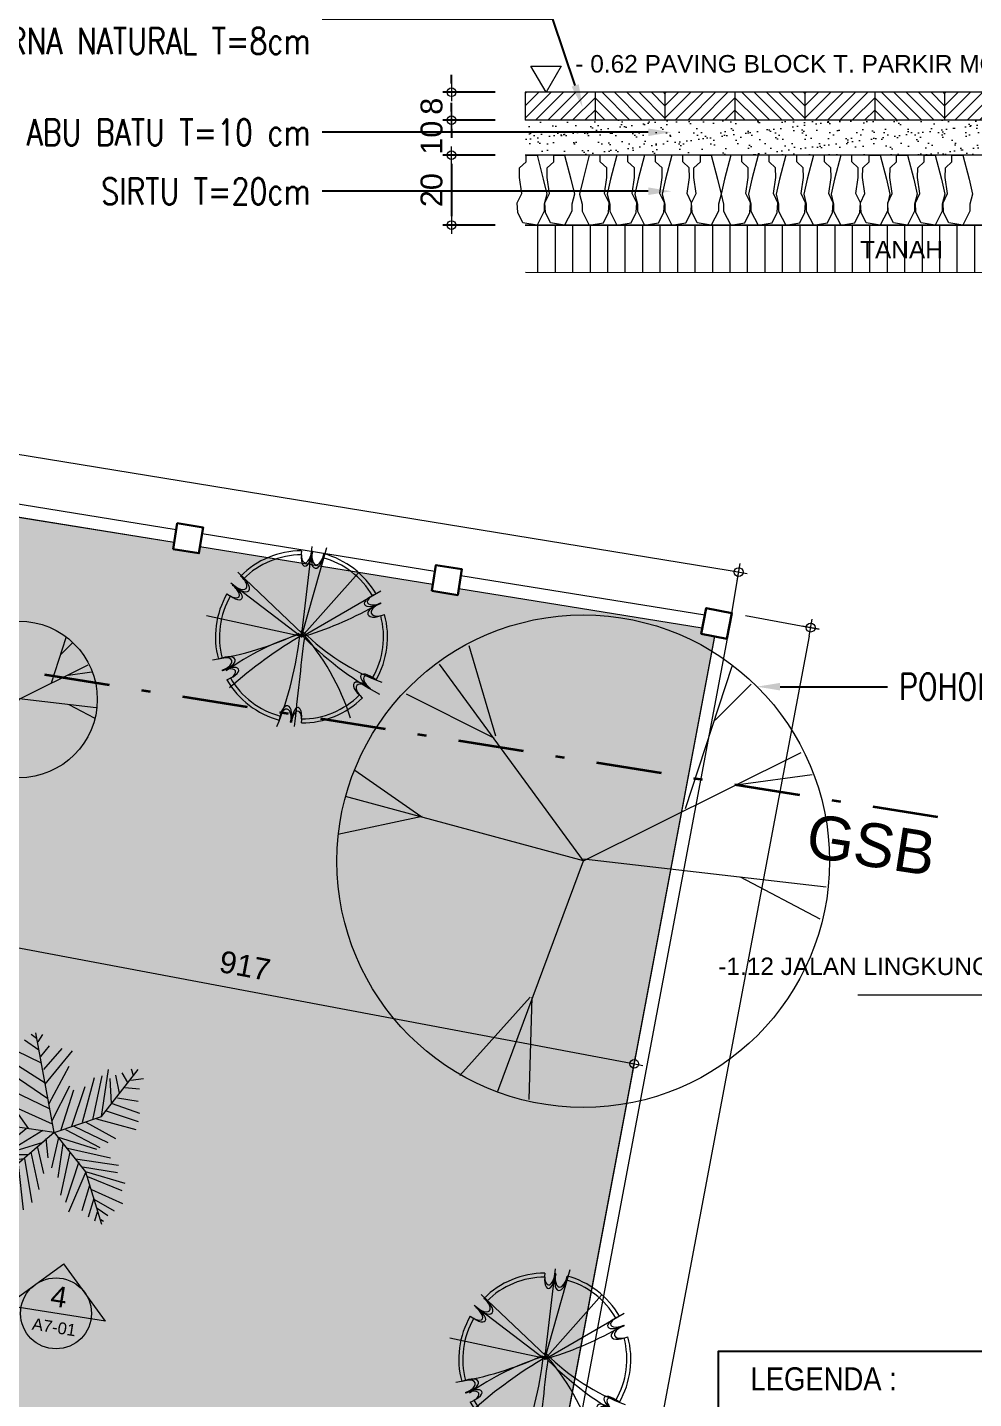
# Model space of a CAD drawing. Header units: millimetres. Extents: x -11 to 1625, y -267 to 195.
# Drawn here: x 861.86 to 872.69, y 140.23 to 155.93 of the extents above; entities that cross this region are included whole.
import ezdxf
from ezdxf import colors
from ezdxf.entities.mleader import LeaderData, LeaderLine
from ezdxf.enums import TextEntityAlignment as Align
from ezdxf.math import Vec2, Vec3

# ---------------------------------------------------------------- set-up
doc = ezdxf.new("R2010")
doc.units = ezdxf.units.MM
doc.linetypes.add('DASHDOT', pattern=[1, 0.5, -0.25, 0, -0.25])
for name, color, linetype, lineweight in [('ars', 11, 'Continuous', 5), ('ARSIR WARNA', 43, 'Continuous', 0), ('dinding', 5, 'Continuous', 15), ('GSB', 1, 'DASHDOT', 35), ('KOLOM', 1, 'Continuous', 30), ('lan', 7, 'Continuous', 15), ('not', 7, 'Continuous', 20), ('PAGAR', 4, 'Continuous', 18), ('POHON', 84, 'Continuous', 0), ('TEXT KETERANGAN', 7, 'Continuous', 9), ('u', 6, 'Continuous', 20)]:
    doc.layers.add(name, color=color, linetype=linetype, lineweight=lineweight)
doc.styles.add('ATTR', font='romans.shx', dxfattribs={"width": 0.8, "height": 1.735066})
doc.styles.add('S', font='SIMPLEX', dxfattribs={"width": 1.1})
doc.styles.get("Standard").update_dxf_attribs({"font": 'ARIALUNI.TTF'})
doc.dimstyles.new('SK-25', dxfattribs={"dimtxt": 0.25, "dimasz": 0.1, "dimexe": 0.1, "dimexo": 0, "dimgap": 0.1, "dimtad": 1, "dimdec": 0, "dimlfac": 25, "dimzin": 12, "dimdsep": 46, "dimtxsty": 'Standard', "dimblk": 'BULAT', "dimcen": 0.1, "dimclrd": 256, "dimadec": 0, "dimazin": 3, "dimtfac": 1, "dimtdec": 0, "dimtofl": 0, "dimtmove": 0, "dimatfit": 3, "dimldrblk": 'BULAT', "dimfxl": 0, "dimtolj": 1, "dimtzin": 0, "dimarcsym": 0})
doc.dimstyles.new('SK100', dxfattribs={"dimtxt": 0.25, "dimasz": 0.1, "dimexe": 0.1, "dimexo": 0, "dimgap": 0.15, "dimtad": 1, "dimdec": 0, "dimlfac": 100, "dimzin": 12, "dimdsep": 46, "dimtxsty": 'Standard', "dimblk": 'BULAT', "dimcen": 0.1, "dimclrd": 256, "dimclre": 256, "dimclrt": 256, "dimadec": 0, "dimazin": 3, "dimtfac": 1, "dimtdec": 0, "dimtofl": 0, "dimtmove": 0, "dimatfit": 3, "dimldrblk": 'BULAT', "dimfxl": 0, "dimtolj": 1, "dimtzin": 0, "dimlwd": -1, "dimlwe": -1, "dimarcsym": 0})

# ---------------------------------------------------------------- blocks, each defined once
blk = doc.blocks.new('BULAT')
for p, q in [((-1, 0), (1, 0)), ((0, -1), (0, 1))]:
    blk.add_line(p, q)
blk.add_circle((0, 0), 0.5)
blk = doc.blocks.new('*D335')
at = {"layer": 'Defpoints', "color": 0}
for p in [(866.713, 154.865), (867.213, 154.865), (867.213, 154.465)]:
    blk.add_point(p, dxfattribs=at)
at = {"layer": 'u', "lineweight": -2}
for p, q in [((866.713, 154.965), (866.713, 155.065)), ((866.713, 154.365), (866.713, 154.265))]:
    blk.add_line(p, q, dxfattribs=at)
at = {"layer": 'u', "color": 0, "lineweight": -2}
for p, q in [((867.213, 154.865), (866.613, 154.865)), ((867.213, 154.465), (866.613, 154.465))]:
    blk.add_line(p, q, dxfattribs=at)
at = {"layer": 'u', "lineweight": -2, "xscale": 0.1, "yscale": 0.1, "zscale": 0.1}
for p, rotation in [((866.713, 154.865), 270), ((866.713, 154.465), 90)]:
    blk.add_blockref('BULAT', p, dxfattribs=dict(at, rotation=rotation))
at = {"layer": 'u', "color": 0, "insert": (866.486, 154.665), "char_height": 0.25, "attachment_point": 5, "rotation": 90}
blk.add_mtext('\\A1;10', dxfattribs=at)
blk = doc.blocks.new('*D336')
at = {"layer": 'Defpoints', "color": 0}
for p in [(866.713, 155.185), (867.213, 155.185), (867.213, 154.865)]:
    blk.add_point(p, dxfattribs=at)
at = {"layer": 'u', "lineweight": -2}
for p, q in [((866.713, 155.285), (866.713, 155.385)), ((866.713, 154.765), (866.713, 154.665))]:
    blk.add_line(p, q, dxfattribs=at)
at = {"layer": 'u', "color": 0, "lineweight": -2}
for p, q in [((867.213, 155.185), (866.613, 155.185)), ((867.213, 154.865), (866.613, 154.865))]:
    blk.add_line(p, q, dxfattribs=at)
at = {"layer": 'u', "lineweight": -2, "xscale": 0.1, "yscale": 0.1, "zscale": 0.1}
for p, rotation in [((866.713, 155.185), 270), ((866.713, 154.865), 90)]:
    blk.add_blockref('BULAT', p, dxfattribs=dict(at, rotation=rotation))
at = {"layer": 'u', "color": 0, "insert": (866.486, 155.025), "char_height": 0.25, "attachment_point": 5, "rotation": 90}
blk.add_mtext('\\A1;8', dxfattribs=at)
blk = doc.blocks.new('PEIL')
blk.add_lwpolyline([(-0.188, 0.325), (0.188, 0.325), (0, 0)], close=True)
at = {"style": 'S', "width": 1.1, "flags": 4}
blk.add_attdef('CAT', (0.265, 0.036), '', height=0.2, dxfattribs=at)
blk = doc.blocks.new('*D340')
at = {"layer": 'Defpoints', "color": 0}
for p in [(867.213, 154.465), (866.713, 153.665), (867.213, 153.665)]:
    blk.add_point(p, dxfattribs=at)
at = {"layer": 'u', "color": 0, "lineweight": -2}
for p, q in [((867.213, 154.465), (866.613, 154.465)), ((867.213, 153.665), (866.613, 153.665))]:
    blk.add_line(p, q, dxfattribs=at)
at = {"layer": 'u', "lineweight": -2}
blk.add_line((866.713, 154.365), (866.713, 153.765), dxfattribs=at)
at = {"layer": 'u', "lineweight": -2, "xscale": 0.1, "yscale": 0.1, "zscale": 0.1}
for p, rotation in [((866.713, 154.465), 90), ((866.713, 153.665), 270)]:
    blk.add_blockref('BULAT', p, dxfattribs=dict(at, rotation=rotation))
at = {"layer": 'u', "color": 0, "insert": (866.486, 154.065), "char_height": 0.25, "attachment_point": 5, "rotation": 90}
blk.add_mtext('\\A1;20', dxfattribs=at)
blk = doc.blocks.new('Deciduous Tree 13 PV')
at = {"layer": 'POHON'}
for p, q in [((-0.2662, 0.3804), (-0.3472, 0.6555)), ((0.0008, 0.0014), (-0.4378, 0.6005)), ((0.3108, 0.1603), (0.4538, 0.5944)), ((-0.2709, 0.3743), (-0.538, 0.5088)), ((0.4014, 0.4293), (0.5111, 0.5393)), ((0.0008, 0.0014), (0.6636, 0.3315)), ((-0.495, 0.1359), (-0.6953, 0.2765)), ((0.4729, 0.2337), (0.697, 0.2643)), ((0.0008, 0.0014), (-0.7239, 0.197)), ((-0.4903, 0.1359), (-0.7478, 0.0809)), ((0, 0), (-0.2614, -0.7016)), ((0.0008, 0.0075), (0.7399, -0.0781)), ((0.4777, -0.0475), (0.7208, -0.1759)), ((-0.1613, -0.4143), (-0.3758, -0.6527)), ((-0.1565, -0.4143), (-0.166, -0.726))]:
    blk.add_line(p, q, dxfattribs=at)
blk.add_circle((0, 0), 0.75, dxfattribs=at)
at = {"layer": 'POHON', "style": 'ATTR', "width": 0.8, "flags": 9}
blk.add_attdef('ESTCODE', (0.0008, 0.0014), '', height=0.000003, rotation=180, dxfattribs=at)
blk = doc.blocks.new('Tree Palm')
at = {"layer": 'POHON'}
for p, q in [((-0.10186, 0.5364), (-0.13084, 0.55962)), ((0, 0), (-0.105, 0.57)), ((-0.09099, 0.51782), (-0.06563, 0.55962)), ((-0.08737, 0.47138), (-0.17069, 0.52711)), ((-0.0765, 0.43423), (-0.02578, 0.4946)), ((-0.05839, 0.35992), (0.04667, 0.48067)), ((-0.05114, 0.28097), (-0.24676, 0.40636)), ((-0.07288, 0.39707), (-0.21778, 0.46673)), ((-0.05114, 0.27632), (0.10463, 0.46673)), ((-0.03665, 0.19273), (-0.27574, 0.35527)), ((-0.02941, 0.16486), (0.08652, 0.3785)), ((0.22055, 0.07198), (0.27489, 0.32277)), ((0.27, 0.09), (0.48, 0.36)), ((0.27127, 0.09056), (0.31112, 0.35992)), ((0.35096, 0.32741), (0.3727, 0.22524)), ((0.38719, 0.34134), (0.41979, 0.28561)), ((0.44153, 0.36456), (0.45239, 0.32741)), ((-0.315, 0.045), (-0.525, 0.255)), ((-0.48585, 0.21131), (-0.49309, 0.29026)), ((-0.43513, 0.28561), (-0.42427, 0.15558)), ((-0.38442, 0.26239), (-0.34819, 0.07663)), ((-0.35544, 0.28097), (-0.24314, 0.03947)), ((-0.14533, 0.0209), (-0.30834, 0.2531)), ((-0.24314, 0.23917), (-0.02941, 0.137)), ((-0.01129, 0.06734), (0.09014, 0.26704)), ((0.03942, 0.01625), (0.11187, 0.24381)), ((0.10101, 0.03483), (0.17708, 0.26239)), ((0.16259, 0.05805), (0.23142, 0.31348)), ((0.31836, 0.30883), (0.32561, 0.16486)), ((0.4053, 0.25775), (0.48862, 0.24846)), ((0.43791, 0.29954), (0.51036, 0.30883)), ((-0.47498, 0.19737), (-0.5583, 0.18344)), ((0.33285, 0.16486), (0.48862, 0.10913)), ((0.36183, 0.19737), (0.48137, 0.1788)), ((-0.40615, 0.137), (-0.55105, 0.10913)), ((-0.20691, 0.137), (-0.01129, 0.04876)), ((0, 0), (0.27, 0.09)), ((0.29662, 0.12307), (0.48137, 0.06269)), ((-0.3337, 0.06269), (-0.52207, 0.0534)), ((-0.28299, 0.03483), (-0.4786, -0.05805)), ((-0.21416, 0.03018), (-0.38079, -0.08128)), ((0, 0), (-0.315, 0.045)), ((-0.15982, 0.0209), (-0.3011, -0.09521)), ((0, 0), (-0.225, -0.195)), ((-0.06563, 0.01161), (-0.21416, -0.08128)), ((0, 0), (0.18, -0.225)), ((0.06478, 0.01625), (0.2604, -0.08592)), ((0.11187, 0.03483), (0.30749, -0.05805)), ((0.1807, 0.05805), (0.35096, -0.03483)), ((0.24229, 0.07663), (0.46688, 0.01625)), ((-0.06563, -0.05805), (-0.19967, -0.09985)), ((-0.04752, -0.03483), (-0.03665, -0.14629)), ((0.02493, -0.03019), (-0.01491, -0.20202)), ((0.01769, -0.02555), (0.24229, -0.09521)), ((0.05029, -0.0627), (0.02131, -0.25775)), ((-0.17431, -0.15094), (-0.42789, -0.18809)), ((-0.15257, -0.12772), (-0.3011, -0.12772)), ((-0.17069, -0.15094), (-0.12721, -0.40172)), ((-0.13446, -0.11378), (-0.08737, -0.32741)), ((-0.09461, -0.08592), (-0.06201, -0.23453)), ((0.09014, -0.11378), (0.0358, -0.35992)), ((0.07565, -0.09056), (0.32198, -0.14629)), ((0.12274, -0.15094), (0.36907, -0.18809)), ((-0.24314, -0.21596), (-0.42427, -0.2206)), ((-0.225, -0.195), (-0.375, -0.45)), ((-0.20691, -0.18345), (-0.17793, -0.44352)), ((0.14085, -0.16951), (0.06478, -0.40172)), ((0.1807, -0.22524), (0.08289, -0.45745)), ((0.16259, -0.19738), (0.36183, -0.22989)), ((0.18, -0.225), (0.27, -0.525)), ((0.18433, -0.22524), (0.4053, -0.29026)), ((-0.28299, -0.29026), (-0.42789, -0.31348)), ((-0.26849, -0.2624), (-0.40253, -0.25775)), ((-0.29023, -0.30884), (-0.27936, -0.43887)), ((-0.25038, -0.23918), (-0.22865, -0.45281)), ((0.20244, -0.30419), (0.15897, -0.44816)), ((0.19157, -0.25311), (0.38719, -0.33206)), ((-0.30834, -0.34135), (-0.42427, -0.35528)), ((-0.32646, -0.36921), (-0.31921, -0.44352)), ((0.2278, -0.3785), (0.19519, -0.48532)), ((0.21331, -0.32741), (0.39081, -0.40636)), ((0.2278, -0.38314), (0.34372, -0.44816)), ((-0.34457, -0.39708), (-0.40978, -0.42494)), ((0.24591, -0.45745), (0.23142, -0.50854)), ((0.24591, -0.43423), (0.30749, -0.47603)), ((0.26764, -0.49925), (0.28213, -0.50854))]:
    blk.add_line(p, q, dxfattribs=at)
at = {"layer": 'POHON', "style": 'ATTR', "width": 0.8, "flags": 9}
blk.add_attdef('ESTCODE', (0, 0), '', height=0.00000274, dxfattribs=at)
blk = doc.blocks.new('POH1')
for p, q in [((0.047, -0.206), (0.813, 6.356)), ((0.047, -0.206), (1.889, 6.299)), ((0.133, 0.018), (-4.57, 4.488)), ((0.047, -0.206), (4.156, 4.432)), ((0.02, -0.209), (-5.08, 3.696)), ((0.047, -0.206), (5.799, 3.13)), ((-0.059, -0.141), (-6.859, 1.322))]:
    blk.add_line(p, q)
for centre, radius, start, end in [((0.047, -0.206), 6.25, 90, 135.02273), ((0.047, -0.206), 6.25, 82.75021, 83.22779), ((0.047, -0.206), 5.957, 90, 135.02273), ((0.047, -0.206), 5.957, 82.75021, 83.22779), ((0.047, -0.206), 5.957, 30, 75.02273), ((0.047, -0.206), 6.25, 30, 75.02273), ((0.047, -0.206), 6.25, 142.75021, 143.22779), ((0.047, -0.206), 5.957, 142.75021, 143.22779), ((0.047, -0.206), 6.25, 150, 195.02273), ((0.047, -0.206), 5.957, 150, 195.02273), ((-7.075, 24.064), 25.293, 286.35565, 299.2634), ((0.047, -0.206), 5.957, 22.75021, 23.22779), ((0.047, -0.206), 6.25, 22.75021, 23.22779), ((0.047, -0.206), 5.957, 330, 15.02273), ((0.047, -0.206), 6.25, 330, 15.02273), ((-10.036, 21.281), 23.426, 278.89095, 295.05105), ((5.305, -17.569), 18.352, 106.80326, 125.77653), ((-13.31, -11.551), 17.777, 17.80316, 41.52093), ((11.41, 11.387), 15.873, 224.94274, 249.65135), ((17.959, -30.229), 35.053, 120.53343, 131.32015), ((-25.715, 2.832), 25.816, 338.27386, 353.62024), ((297.186, -37.092), 299.208, 172.9262, 174.17477), ((17.559, 17.049), 24.474, 224.15587, 241.05851), ((0.047, -0.206), 6.25, 202.75021, 203.22779), ((0.047, -0.206), 5.957, 202.75021, 203.22779), ((0.047, -0.206), 6.25, 210, 255.02273), ((0.047, -0.206), 5.957, 210, 255.02273), ((0.047, -0.206), 5.957, 322.75021, 323.22779), ((0.047, -0.206), 6.25, 322.75021, 323.22779), ((0.047, -0.206), 5.957, 270, 315.02273), ((0.047, -0.206), 6.25, 270, 315.02273), ((0.047, -0.206), 6.25, 262.75021, 263.22779), ((0.047, -0.206), 5.957, 262.75021, 263.22779)]:
    blk.add_arc(centre, radius, start, end)
for centre, major_axis, ratio, start_param, end_param in [((0.412, 5.992), (-0.115, -0.809), 0.450725, 4.712389, 7.927948), ((1.241, 5.867), (-0.147, -0.833), 0.498328, 4.647864, 7.899063), ((0.395, 5.701), (-0.109, -0.771), 0.450725, 4.712389, 7.927948), ((1.185, 5.582), (-0.14, -0.794), 0.498328, 4.647864, 7.899063), ((-4.615, 3.864), (0.648, -0.544), 0.498328, 4.647864, 7.899063), ((-4.396, 3.673), (0.618, -0.518), 0.498328, 4.647864, 7.899063), ((-5.138, 3.209), (0.643, -0.504), 0.450725, 4.712389, 7.927948), ((-4.895, 3.049), (0.613, -0.48), 0.450725, 4.712389, 7.927948), ((5.337, 2.447), (-0.723, -0.291), 0.450725, 4.712389, 7.927948), ((5.598, 2.577), (-0.758, -0.305), 0.450725, 4.712389, 7.927948), ((5.629, 1.703), (-0.758, -0.276), 0.498328, 4.647864, 7.899063), ((5.904, 1.797), (-0.795, -0.29), 0.498328, 4.647864, 7.899063), ((-5.809, -2.209), (0.795, 0.29), 0.498328, 4.647864, 7.899063), ((-5.534, -2.115), (0.758, 0.276), 0.498328, 4.647864, 7.899063), ((-5.503, -2.989), (0.758, 0.305), 0.450725, 4.712389, 7.927948), ((-5.242, -2.858), (0.723, 0.291), 0.450725, 4.712389, 7.927948), ((4.989, -3.461), (-0.613, 0.48), 0.450725, 4.712389, 7.927948), ((4.491, -4.085), (-0.618, 0.518), 0.498328, 4.647864, 7.899063), ((4.71, -4.276), (-0.648, 0.544), 0.498328, 4.647864, 7.899063), ((5.233, -3.621), (-0.643, 0.504), 0.450725, 4.712389, 7.927948), ((-1.146, -6.279), (0.147, 0.833), 0.498328, 4.647864, 7.899063), ((-1.09, -5.994), (0.14, 0.794), 0.498328, 4.647864, 7.899063), ((-0.317, -6.404), (0.115, 0.809), 0.450725, 4.712389, 7.927948), ((-0.3, -6.113), (0.109, 0.771), 0.450725, 4.712389, 7.927948)]:
    blk.add_ellipse(centre, major_axis=major_axis, ratio=ratio, start_param=start_param, end_param=end_param)
blk.add_point((0.047, -0.206))
blk.add_point((0.047, -0.206))
blk = doc.blocks.new('*D3282')
at = {"layer": 'Defpoints', "color": 0}
for p in [(870.078, 149.197), (864.913, 121.778), (865.659, 121.637)]:
    blk.add_point(p, dxfattribs=at)
at = {"layer": 'u'}
for p, q in [((870.078, 149.197), (870.922, 149.038)), ((870.806, 148.958), (865.677, 121.736)), ((864.913, 121.778), (865.757, 121.619))]:
    blk.add_line(p, q, dxfattribs=at)
at = {"layer": 'u', "xscale": 0.1, "yscale": 0.1, "zscale": 0.1}
for p, rotation in [((870.824, 149.057), 79.33193220774305), ((865.659, 121.637), 259.331932207743)]:
    blk.add_blockref('BULAT', p, dxfattribs=dict(at, rotation=rotation))
at = {"layer": 'u', "insert": (867.969, 135.398), "char_height": 0.25, "attachment_point": 5, "rotation": 79.3319}
blk.add_mtext('\\A1;2790', dxfattribs=at)
blk = doc.blocks.new('*D3283')
at = {"layer": 'Defpoints', "color": 0}
for p in [(834.691, 154.99), (870, 149.693), (869.923, 149.223)]:
    blk.add_point(p, dxfattribs=at)
at = {"layer": 'u'}
for p, q in [((834.691, 154.99), (834.785, 155.559)), ((834.867, 155.444), (869.901, 149.71)), ((869.923, 149.223), (870.016, 149.792))]:
    blk.add_line(p, q, dxfattribs=at)
at = {"layer": 'u', "xscale": 0.1, "yscale": 0.1, "zscale": 0.1}
for p, rotation in [((834.768, 155.461), 170.7034993746678), ((870, 149.693), 350.7034993746678)]:
    blk.add_blockref('BULAT', p, dxfattribs=dict(at, rotation=rotation))
at = {"layer": 'u', "insert": (852.429, 152.851), "char_height": 0.25, "attachment_point": 5, "rotation": 350.7035}
blk.add_mtext('\\A1;3570', dxfattribs=at)
blk = doc.blocks.new('*D3288')
at = {"layer": 'Defpoints', "color": 0}
for p in [(859.749, 145.542), (868.805, 144.065), (868.764, 143.846)]:
    blk.add_point(p, dxfattribs=at)
at = {"layer": 'u'}
for p, q in [((859.758, 145.585), (859.809, 145.86)), ((859.889, 145.743), (868.707, 144.084)), ((868.772, 143.888), (868.824, 144.164))]:
    blk.add_line(p, q, dxfattribs=at)
at = {"layer": 'u', "xscale": 0.1, "yscale": 0.1, "zscale": 0.1}
for p, rotation in [((859.791, 145.762), 169.3429027165099), ((868.805, 144.065), 349.3429027165099)]:
    blk.add_blockref('BULAT', p, dxfattribs=dict(at, rotation=rotation))
at = {"layer": 'u', "insert": (864.349, 145.186), "char_height": 0.25, "attachment_point": 5, "rotation": 349.3429}
blk.add_mtext('\\A1;917', dxfattribs=at)
blk = doc.blocks.new('Npa')
for p, q in [((-0.849, 0), (0, 0.849)), ((0.849, 0), (0, 0.849)), ((0.849, 0), (-0.849, 0))]:
    blk.add_line(p, q)
blk.add_circle((0, 0), 0.6)
at = {"color": 5, "style": 'S', "width": 0.75, "flags": 4}
blk.add_attdef('NO', text='', height=0.3, dxfattribs=at).set_placement((0.005, 0.113), align=Align.CENTER)
at = {"style": 'S', "width": 0.75, "flags": 4}
blk.add_attdef('NOLBR', text='', height=0.2, dxfattribs=at).set_placement((0.005, -0.334), align=Align.CENTER)

msp = doc.modelspace()

# ---------------------------------------------------------------- hatches: boundary and pattern name
at = {"layer": 'ars'}
h = msp.add_hatch(dxfattribs=at)
h.set_pattern_fill('_USER', color=256, scale=0.1, angle=45, style=0, pattern_type=0)
h.set_pattern_definition([(45, (799.8932, 113.9531), (-0.07071068, 0.07071068), [])])
h.paths.add_polyline_path([(868.3568599, 155.1849205), (867.5568599, 155.1849205), (867.5568599, 154.8649205), (868.3568599, 154.8649205)])
h = msp.add_hatch(dxfattribs=at)
h.set_pattern_fill('_USER', color=256, scale=0.2, angle=90, style=0, pattern_type=0)
h.set_pattern_definition([(90, (859.30262, 103.58765), (-0.2, -1e-16), [])])
h.paths.add_polyline_path([(874.8117253, 154.5416565), (874.8117253, 155.0281845), (875.1920118, 155.0281845), (875.1920118, 154.5416565)], flags=16)
h.paths.add_polyline_path([(873.9568599, 153.6649206), (867.5597435, 153.6649206), (867.5616902, 153.1248214), (877.3616355, 153.1205214), (877.3699093, 155.1849205), (874.5568599, 155.1849205), (874.5568599, 154.1849205), (873.9568599, 154.1849205)])
h = msp.add_hatch(dxfattribs=at)
h.set_pattern_fill('_USER', color=256, scale=0.1, angle=45, style=0, pattern_type=0)
h.set_pattern_definition([(135, (936.82052, 113.9531), (0.07071068, 0.07071068), [])])
h.paths.add_polyline_path([(868.3568599, 154.8649205), (868.3568599, 155.1849205), (869.1568599, 155.1849205), (869.1568599, 154.8649205)])
h = msp.add_hatch(dxfattribs=at)
h.set_pattern_fill('_USER', color=256, scale=0.1, angle=45, style=0, pattern_type=0)
h.set_pattern_definition([(45, (801.4932, 113.9531), (-0.07071068, 0.07071068), [])])
h.paths.add_polyline_path([(869.9568599, 154.8649205), (869.9568599, 155.1849205), (869.1568599, 155.1849205), (869.1568599, 154.8649205)])
h = msp.add_hatch(dxfattribs=at)
h.set_pattern_fill('_USER', color=256, scale=0.1, angle=45, style=0, pattern_type=0)
h.set_pattern_definition([(135, (938.42052, 113.9531), (0.07071068, 0.07071068), [])])
h.paths.add_polyline_path([(869.9568599, 155.1849205), (870.7568599, 155.1849205), (870.7568599, 154.8649205), (869.9568599, 154.8649205)])
h = msp.add_hatch(dxfattribs=at)
h.set_pattern_fill('_USER', color=256, scale=0.1, angle=45, style=0, pattern_type=0)
h.set_pattern_definition([(45, (803.0932, 113.9531), (-0.07071068, 0.07071068), [])])
h.paths.add_polyline_path([(871.5568599, 155.1849205), (870.7568599, 155.1849205), (870.7568599, 154.8649205), (871.5568599, 154.8649205)])
h = msp.add_hatch(dxfattribs=at)
h.set_pattern_fill('_USER', color=256, scale=0.1, angle=45, style=0, pattern_type=0)
h.set_pattern_definition([(135, (940.02052, 113.9531), (0.07071068, 0.07071068), [])])
h.paths.add_polyline_path([(871.5568599, 154.8649205), (871.5568599, 155.1849205), (872.3568599, 155.1849205), (872.3568599, 154.8649205)])
h = msp.add_hatch(dxfattribs=at)
h.set_pattern_fill('_USER', color=256, scale=0.1, angle=45, style=0, pattern_type=0)
h.set_pattern_definition([(45, (804.6932, 113.9531), (-0.07071068, 0.07071068), [])])
h.paths.add_polyline_path([(873.1568599, 154.8649205), (873.1568599, 155.1849205), (872.3568599, 155.1849205), (872.3568599, 154.8649205)])
h = msp.add_hatch(dxfattribs=at)
h.set_pattern_fill('AR-SAND', color=256, scale=0.1, style=0)
h.set_pattern_definition([(37.5, (859.30262, 103.58765), (-0.00629934, 0.19268238), [0, -0.152, 0, -0.17, 0, -0.1625]), (7.5, (859.30262, 103.58765), (0.1769777, 0.2822146), [0, -0.082, 0, -0.137, 0, -0.0525]), (327.5, (859.17962, 103.58765), (0.3114142, 0.0005659), [0, -0.05, 0, -0.18, 0, -0.235]), (317.5, (859.17962, 103.58765), (0.3006127, 0.0877676), [0, -0.025, 0, -0.118, 0, -0.135])])
h.paths.add_polyline_path([(873.9568599, 154.8649205), (867.5568599, 154.8649205), (867.5568599, 154.4649205), (873.9568599, 154.4649205)])
at = {"layer": 'POHON'}
h = msp.add_hatch(dxfattribs=at)
h.set_pattern_fill('GRASS', color=91, scale=0.01, style=0)
h.set_pattern_definition([(90, (830.56058, 121.97873), (-0.179605, 0.179605), [0.047625, -0.311585]), (45, (830.56058, 121.97873), (-0.1796051, 0.1796051), [0.047625, -0.206375]), (135, (830.56058, 121.97873), (-0.1796051, -0.1796051), [0.047625, -0.206375])])
h.paths.add_polyline_path([(859.4539927, 132.566746), (865.516606, 131.4097668), (863.7474035, 122.1390804), (863.9479172, 122.1159027), (863.9393052, 122.0413988), (864.481494, 121.9787264), (864.4906589, 122.058013), (864.6604608, 122.0383854), (869.7256941, 148.9558385), (869.5713946, 148.985666), (869.5841779, 149.051795), (866.7958731, 149.5029168), (866.7838945, 149.4288796), (866.4877455, 149.4767937), (866.4997241, 149.550831), (863.834383, 149.9820584), (863.8224045, 149.9080211), (863.5262555, 149.9559353), (863.538234, 150.0299725), (860.8728929, 150.4611999), (860.8609144, 150.3871626), (860.5647654, 150.4350768), (860.5767439, 150.5091141), (857.9114029, 150.9403414), (857.8994243, 150.8663042), (857.6032753, 150.9142184), (857.6152539, 150.9882556), (854.9499128, 151.419483), (854.9379343, 151.3454457), (854.6417853, 151.3933599), (854.6537638, 151.4673971), (851.9884228, 151.8986245), (851.9764442, 151.8245873), (851.6802952, 151.8725014), (851.6922738, 151.9465387), (849.0269327, 152.3777661), (849.0149542, 152.3037288), (848.7188052, 152.351643), (848.7307837, 152.4256802), (846.0654426, 152.8569076), (846.0534641, 152.7828704), (845.7573151, 152.8307845), (845.7692936, 152.9048218), (843.1039526, 153.3360492), (843.091974, 153.2620119), (842.795825, 153.3099261), (842.8078036, 153.3839633), (840.1424625, 153.8151907), (840.130484, 153.7411535), (839.834335, 153.7890676), (839.8463135, 153.8631049), (837.1809725, 154.2943323), (837.1689939, 154.220295), (836.8728449, 154.2682092), (836.8848235, 154.3422464), (834.9416153, 154.6566394), (834.9292149, 154.5799949), (834.7842084, 154.6034556), (830.5605759, 125.9723104), (830.7142657, 125.9545651), (830.7059805, 125.8828891), (831.2542332, 125.8195157), (831.2628452, 125.8940196), (831.4615224, 125.8710542), (833.1807655, 136.6609963), (833.2699922, 136.6479485), (835.5517259, 150.9672953), (861.7215665, 146.7972302)])
h.paths.add_polyline_path([(847.1620951, 151.6487669), (846.8473732, 149.6736846), (849.8099967, 149.2016018), (850.1247186, 151.1766841)], flags=16)
h.paths.add_polyline_path([(855.0624244, 150.3898793), (854.7477025, 148.414797), (857.7103259, 147.9427142), (858.0250478, 149.9177965)], flags=16)
h.paths.add_polyline_path([(859.7371041, 134.3244493), (859.4581821, 132.5740344), (862.4208056, 132.1019516), (862.7007761, 133.8589468)], flags=16)

# ---------------------------------------------------------------- linework, layer by layer
msp.add_lwpolyline([(884.323397, 140.1137913), (869.7702967, 140.1137913), (869.7702967, 140.774467), (884.323397, 140.774467)], close=True)
at = {"layer": 'ARSIR WARNA'}
for points in [[(867.6919009, 154.4649205), (867.7641901, 154.1913962), (867.8028699, 154.0172929), (867.7745475, 153.9057996), (867.7745475, 153.8249206), (867.6919009, 153.6649205), (867.5312106, 153.6923129), (867.4729017, 153.8071353), (867.4662371, 153.9186286), (867.5178843, 154.0251305), (867.4911517, 154.2109436), (867.4928157, 154.3191089), (867.5661208, 154.3906654), (867.5661208, 154.4649205), (867.6919009, 154.4649203)], [(868.0083975, 154.4649205), (868.0806867, 154.1913962), (868.1193665, 154.0172929), (868.091044, 153.9057996), (868.091044, 153.8249206), (868.0083975, 153.6649205), (867.8477072, 153.6923129), (867.7893982, 153.8071353), (867.7827336, 153.9186286), (867.8343808, 154.0251305), (867.8076483, 154.2109436), (867.8093123, 154.3191089), (867.8826174, 154.3906654), (867.8826174, 154.4649205), (868.0083975, 154.4649203)], [(868.2906875, 154.4649205), (868.2183983, 154.1913962), (868.1797184, 154.0172929), (868.2080409, 153.9057996), (868.2080409, 153.8249206), (868.2906874, 153.6649205), (868.4513777, 153.6923129), (868.5096867, 153.8071353), (868.5163513, 153.9186286), (868.4647041, 154.0251305), (868.4914367, 154.2109436), (868.4897726, 154.3191089), (868.4164676, 154.3906654), (868.4164676, 154.4649205), (868.2906874, 154.4649203)], [(868.607184, 154.4649205), (868.5348948, 154.1913962), (868.496215, 154.0172929), (868.5245375, 153.9057996), (868.5245375, 153.8249206), (868.607184, 153.6649205), (868.7678743, 153.6923129), (868.8261833, 153.8071353), (868.8328479, 153.9186286), (868.7812007, 154.0251305), (868.8079332, 154.2109436), (868.8062692, 154.3191089), (868.7329641, 154.3906654), (868.7329641, 154.4649205), (868.607184, 154.4649203)], [(868.9236806, 154.4649205), (868.8513914, 154.1913962), (868.8127116, 154.0172929), (868.841034, 153.9057996), (868.841034, 153.8249206), (868.9236806, 153.6649205), (869.0843708, 153.6923129), (869.1426798, 153.8071353), (869.1493444, 153.9186286), (869.0976972, 154.0251305), (869.1244298, 154.2109436), (869.1227658, 154.3191089), (869.0494607, 154.3906654), (869.0494607, 154.4649205), (868.9236806, 154.4649203)], [(869.2357607, 154.4649205), (869.1634715, 154.1913962), (869.1247916, 154.0172929), (869.1531141, 153.9057996), (869.1531141, 153.8249206), (869.2357606, 153.6649205), (869.3964509, 153.6923129), (869.4547599, 153.8071353), (869.4614245, 153.9186286), (869.4097773, 154.0251305), (869.4365099, 154.2109436), (869.4348458, 154.3191089), (869.3615408, 154.3906654), (869.3615408, 154.4649205), (869.2357606, 154.4649203)], [(869.6870883, 154.4649205), (869.7593775, 154.1913962), (869.7980574, 154.0172929), (869.7697349, 153.9057996), (869.7697349, 153.8249206), (869.6870884, 153.6649205), (869.5263981, 153.6923129), (869.4680891, 153.8071353), (869.4614245, 153.9186286), (869.5130717, 154.0251305), (869.4863392, 154.2109436), (869.4880032, 154.3191089), (869.5613083, 154.3906654), (869.5613083, 154.4649205), (869.6870884, 154.4649203)], [(869.9090264, 154.4649205), (869.8367372, 154.1913962), (869.7980574, 154.0172929), (869.8263799, 153.9057996), (869.8263799, 153.8249206), (869.9090264, 153.6649205), (870.0697167, 153.6923129), (870.1280256, 153.8071353), (870.1346903, 153.9186286), (870.0830431, 154.0251305), (870.1097756, 154.2109436), (870.1081116, 154.3191089), (870.0348065, 154.3906654), (870.0348065, 154.4649205), (869.9090264, 154.4649203)], [(870.2233233, 154.4649205), (870.1510341, 154.1913962), (870.1123543, 154.0172929), (870.1406767, 153.9057996), (870.1406767, 153.8249206), (870.2233233, 153.6649205), (870.3840135, 153.6923129), (870.4423225, 153.8071353), (870.4489871, 153.9186286), (870.3973399, 154.0251305), (870.4240725, 154.2109436), (870.4224084, 154.3191089), (870.3491034, 154.3906654), (870.3491034, 154.4649205), (870.2233233, 154.4649203)], [(870.5398198, 154.4649205), (870.4675307, 154.1913962), (870.4288508, 154.0172929), (870.4571733, 153.9057996), (870.4571733, 153.8249206), (870.5398198, 153.6649205), (870.7005101, 153.6923129), (870.7588191, 153.8071353), (870.7654837, 153.9186286), (870.7138365, 154.0251305), (870.740569, 154.2109436), (870.738905, 154.3191089), (870.6655999, 154.3906654), (870.6655999, 154.4649205), (870.5398198, 154.4649203)], [(870.8563164, 154.4649205), (870.7840272, 154.1913962), (870.7453474, 154.0172929), (870.7736698, 153.9057996), (870.7736698, 153.8249206), (870.8563164, 153.6649205), (871.0170067, 153.6923129), (871.0753156, 153.8071353), (871.0819802, 153.9186286), (871.030333, 154.0251305), (871.0570656, 154.2109436), (871.0554016, 154.3191089), (870.9820965, 154.3906654), (870.9820965, 154.4649205), (870.8563164, 154.4649203)], [(871.1683965, 154.4649205), (871.0961073, 154.1913962), (871.0574274, 154.0172929), (871.0857499, 153.9057996), (871.0857499, 153.8249206), (871.1683965, 153.6649205), (871.3290867, 153.6923129), (871.3873957, 153.8071353), (871.3940603, 153.9186286), (871.3424131, 154.0251305), (871.3691457, 154.2109436), (871.3674816, 154.3191089), (871.2941766, 154.3906654), (871.2941766, 154.4649205), (871.1683965, 154.4649203)], [(871.6197242, 154.4649205), (871.6920134, 154.1913962), (871.7306932, 154.0172929), (871.7023707, 153.9057996), (871.7023707, 153.8249206), (871.6197242, 153.6649205), (871.4590339, 153.6923129), (871.4007249, 153.8071353), (871.3940603, 153.9186286), (871.4457075, 154.0251305), (871.418975, 154.2109436), (871.420639, 154.3191089), (871.4939441, 154.3906654), (871.4939441, 154.4649205), (871.6197242, 154.4649203)], [(871.9318042, 154.4649205), (872.0040934, 154.1913962), (872.0427733, 154.0172929), (872.0144508, 153.9057996), (872.0144508, 153.8249206), (871.9318043, 153.6649205), (871.771114, 153.6923129), (871.712805, 153.8071353), (871.7061404, 153.9186286), (871.7577876, 154.0251305), (871.7310551, 154.2109436), (871.7327191, 154.3191089), (871.8060241, 154.3906654), (871.8060241, 154.4649205), (871.9318043, 154.4649203)], [(872.2483008, 154.4649205), (872.32059, 154.1913962), (872.3592698, 154.0172929), (872.3309474, 153.9057996), (872.3309474, 153.8249206), (872.2483008, 153.6649205), (872.0876105, 153.6923129), (872.0293016, 153.8071353), (872.022637, 153.9186286), (872.0742842, 154.0251305), (872.0475516, 154.2109436), (872.0492156, 154.3191089), (872.1225207, 154.3906654), (872.1225207, 154.4649205), (872.2483008, 154.4649203)], [(872.5647974, 154.4649205), (872.6370865, 154.1913962), (872.6757664, 154.0172929), (872.6474439, 153.9057996), (872.6474439, 153.8249206), (872.5647974, 153.6649205), (872.4041071, 153.6923129), (872.3457981, 153.8071353), (872.3391335, 153.9186286), (872.3907807, 154.0251305), (872.3640482, 154.2109436), (872.3657122, 154.3191089), (872.4390173, 154.3906654), (872.4390173, 154.4649205), (872.5647974, 154.4649203)]]:
    msp.add_lwpolyline(points, dxfattribs=at)
at = {"layer": 'dinding'}
msp.add_lwpolyline([(871.3648288, 144.8544931), (874.9752099, 144.8544931), (877.7752099, 144.8544931), (879.7752099, 144.8544931), (893.7752099, 146.8544931), (898.57521, 146.8544931), (898.57521, 146.5344931)], dxfattribs=at)
at = {"layer": 'GSB', "ltscale": 1.5}
msp.add_line((872.2785004, 146.8871007), (831.8826148, 153.3240323), dxfattribs=at)
at = {"layer": 'KOLOM'}
for points in [[(863.5262555, 149.9559353), (863.8224045, 149.9080211), (863.8703186, 150.2041701), (863.5741696, 150.2520843)], [(866.4877455, 149.4767937), (866.7838945, 149.4288796), (866.8318087, 149.7250286), (866.5356597, 149.7729427)], [(869.5713946, 148.985666), (869.8659417, 148.9287273), (869.9228803, 149.2232744), (869.6283333, 149.2802131)]]:
    msp.add_lwpolyline(points, close=True, dxfattribs=at)
at = {"layer": 'lan'}
for p, q in [((873.9568599, 155.1849205), (867.5568599, 155.1849205)), ((867.5568599, 155.1849205), (867.5568599, 154.8649205)), ((868.3568599, 155.1849205), (868.3568599, 154.8649205)), ((869.1568599, 155.1849205), (869.1568599, 154.8649205)), ((869.9568599, 155.1849205), (869.9568599, 154.8649205)), ((870.7568599, 155.1849205), (870.7568599, 154.8649205)), ((871.5568599, 155.1849205), (871.5568599, 154.8649205)), ((872.3568599, 155.1849205), (872.3568599, 154.8649205)), ((873.9568599, 154.8649205), (867.5568599, 154.8649205)), ((873.9568599, 154.4649205), (867.5568599, 154.4649205)), ((873.9568599, 153.6649206), (867.5568599, 153.6649206)), ((867.5616902, 153.1248214), (877.3616355, 153.1205214))]:
    msp.add_line(p, q, dxfattribs=at)
msp.add_lwpolyline([(867.5568599, 153.6649206), (873.9568599, 153.6649206), (873.9568599, 154.4649205), (867.5568599, 154.4649205)], dxfattribs=at)
at = {"layer": 'PAGAR'}
for p, q in [((863.5621911, 150.178047), (860.89685, 150.6092744)), ((863.538234, 150.0299725), (860.8728929, 150.4611999)), ((866.5236811, 149.6989055), (863.8583401, 150.1301329)), ((866.4997241, 149.550831), (863.834383, 149.9820584)), ((869.6126606, 149.1991373), (866.8198301, 149.6509913)), ((869.5841779, 149.051795), (866.7958731, 149.5029168)), ((864.6604608, 122.0383854), (869.7262571, 148.9588304)), ((864.7542286, 121.7255682), (869.8736698, 148.9310908))]:
    msp.add_line(p, q, dxfattribs=at)
at = {"layer": 'u'}
msp.add_lwpolyline([(859.4539927, 132.566746), (865.516606, 131.4097668), (863.7474035, 122.1390804), (863.9479172, 122.1159027), (863.9393052, 122.0413988), (864.481494, 121.9787264), (864.4906589, 122.058013), (864.6604608, 122.0383854), (869.7256941, 148.9558385), (869.5713946, 148.985666), (869.5841779, 149.051795), (866.7958731, 149.5029168), (866.7838945, 149.4288796), (866.4877455, 149.4767937), (866.4997241, 149.550831), (863.834383, 149.9820584), (863.8224045, 149.9080211), (863.5262555, 149.9559353), (863.538234, 150.0299725), (860.8728929, 150.4611999)], dxfattribs=at)

# ---------------------------------------------------------------- block references
at = {"layer": 'not'}
ref = msp.add_blockref('PEIL', (867.7956216, 155.1849205), dxfattribs=dict(at, xscale=0.9237604307036236, yscale=0.9237604307033962, zscale=0.9237604307034012))
ref.add_attrib('CAT', '- 0.62 PAVING BLOCK T. PARKIR MOBIL', (868.1310172, 155.4112265), dxfattribs={"layer": '0', "height": 0.2, "flags": 4})
ref = msp.add_blockref('PEIL', (873.598277, 144.8544931), dxfattribs=dict(at, xscale=-0.9237604307036236, yscale=0.9237604307033962, zscale=0.9237604307034012))
ref.add_attrib('CAT', '-1.12 JALAN LINGKUNGAN', (869.7671106, 145.0807991), dxfattribs={"layer": '0', "height": 0.2, "flags": 4})
ref = msp.add_blockref('Npa', (862.1866066, 141.2077904), dxfattribs=dict(at, xscale=0.6764483917510224, yscale=0.6764483917510226, zscale=0.6764483917510226, rotation=351.0464233251871))
ref.add_attrib('NO', '4', dxfattribs={"layer": '0', "height": 0.2367569, "rotation": 351.04642333, "flags": 4}).set_placement((862.2016772, 141.2827309), align=Align.CENTER)
ref.add_attrib('NOLBR', 'A7-01', dxfattribs={"layer": '0', "height": 0.13528968, "rotation": 351.04642333, "flags": 4}).set_placement((862.154603, 140.9839492), align=Align.CENTER)
at = {"layer": 'POHON'}
for name, p, xscale, yscale, zscale in [('POH1', (864.9887053, 148.9834024), 0.157610670999913, 0.157610670999913, 0.157610670999913), ('Deciduous Tree 13 PV', (861.7620151, 148.2352159), 1.195661951756673, 1.195661951756673, 1.195661951756673), ('Deciduous Tree 13 PV', (868.2215429, 146.3835589), 3.758734927503865, 3.758734927503865, 3.758734927503865), ('Tree Palm', (862.1654891, 143.2795762), 2, 2, 2), ('POH1', (867.7739394, 140.7160338), 0.157610670999913, 0.157610670999913, 0.157610670999913)]:
    msp.add_blockref(name, p, dxfattribs=dict(at, xscale=xscale, yscale=yscale, zscale=zscale))

# ---------------------------------------------------------------- texts
at = {"layer": 'not'}
msp.add_text('TANAH', height=0.2, dxfattribs=at).set_placement((871.863482, 153.3834238), align=Align.MIDDLE)
at = {"layer": 'not', "width": 0.85}
msp.add_text('LEGENDA :', height=0.26450817, dxfattribs=at).set_placement((870.1350385, 140.3261827))
at = {"layer": 'not', "insert": (868.9241409, 147.2284372), "char_height": 0.5, "attachment_point": 1, "rotation": 351.16673645}
msp.add_mtext_dynamic_manual_height_columns('\\pi1.9254;GSB', width=5.253610777, gutter_width=12.5, heights=[0], dxfattribs=at)

# ---------------------------------------------------------------- dimensions: what is measured, and where the dimension line sits
at = {"layer": 'u'}
for p1, p2, distance, picture, middle in [((834.6914538, 154.9904324), (869.9228804, 149.2232745), 0.4763532, '*D3283', (852.4289841, 152.8510307)), ((870.077882, 149.1971682), (864.912778, 121.7778748), 0.7592684, '*D3282', (867.968547, 135.3983794))]:
    dim = msp.add_aligned_dim(p1=p1, p2=p2, distance=distance, dimstyle='SK100', dxfattribs=at)
    dim.commit()
    dim.dimension.update_dxf_attribs({"geometry": picture, "text_midpoint": middle})
for base, p1, p2, angle, picture, middle in [((866.7134483, 155.1849205), (867.2134483, 154.8649205), (867.2134483, 155.1849205), 90, '*D336', (866.7134483, 155.0249205)), ((866.7134483, 154.8649205), (867.2134483, 154.4649205), (867.2134483, 154.8649205), 90, '*D335', (866.7134483, 154.6649205)), ((866.7134483, 153.6649206), (867.2134483, 154.4649205), (867.2134483, 153.6649206), 270, '*D340', (866.7134483, 154.0649205))]:
    dim = msp.add_linear_dim(base=base, p1=p1, p2=p2, angle=angle, dimstyle='SK-25', dxfattribs=at)
    dim.commit()
    dim.dimension.update_dxf_attribs({"geometry": picture, "text_midpoint": middle, "dimtype": 160})
dim = msp.add_aligned_dim(p1=(859.74946, 145.541923), p2=(868.7640644, 143.8455859), distance=0.2236288, dimstyle='SK100', override={"dimfxlon": 1, "dimarcsym": 1}, dxfattribs=at)
dim.commit()
dim.dimension.update_dxf_attribs({"geometry": '*D3288', "text_midpoint": (864.3494786, 145.1864642)})

# ---------------------------------------------------------------- leaders
at = {"layer": 'TEXT KETERANGAN'}
ml = msp.add_multileader_mtext('Standard', dxfattribs=at)
ml.set_content('{\\C90;KANSTEIN BETON/ SLOOF}', color=256, style='ATTR')
ml.set_leader_properties()
ml.build(insert=Vec2(0, 0))
ml.multileader.update_dxf_attribs({"text_left_attachment_type": 2, "text_right_attachment_type": 2, "dogleg_length": 2.367, "arrow_head_size": 0.2637542})
ctx = ml.context
ctx.base_point, ctx.char_height, ctx.arrow_head_size, ctx.landing_gap_size, ctx.plane_origin = Vec3(860.3504313, 157.0302386), 0.3, 0.2637542, 0.1318771, Vec3(865.2047004, 154.8690703)
ctx.left_attachment, ctx.right_attachment, ctx.text_align_type = 2, 2, 2
notes = []
notes.append((ctx, [(0, (1, 1, 0), (873.5909026, 157.0302386), (-1, 0), 8.3595742, [(0, [(874.2225278, 155.4726977)], 0, [])])]))
ctx.mtext.insert, ctx.mtext.alignment, ctx.mtext.flow_direction = Vec3(865.0994513, 157.25881), 3, 5
ml = msp.add_multileader_mtext('Standard', dxfattribs=at)
ml.set_content('{\\C90;PAVING BLOCK STRAIGHT \\PWARNA NATURAL T=8cm}', color=256, style='ATTR')
ml.set_leader_properties()
ml.build(insert=Vec2(0, 0))
ml.multileader.update_dxf_attribs({"text_left_attachment_type": 2, "text_right_attachment_type": 2, "dogleg_length": 2.367, "arrow_head_size": 0.2637542})
ctx = ml.context
ctx.base_point, ctx.char_height, ctx.arrow_head_size, ctx.landing_gap_size, ctx.plane_origin = Vec3(860.5218599, 156.0219236), 0.3, 0.2637542, 0.1318771, Vec3(865.2047004, 154.109253)
ctx.left_attachment, ctx.right_attachment, ctx.text_align_type = 2, 2, 2
notes.append((ctx, [(0, (1, 1, 0), (867.8717335, 156.0219236), (-1, 0), 2.6404052, [(0, [(868.2135424, 155.0133874)], 0, [])])]))
ctx.mtext.insert, ctx.mtext.alignment, ctx.mtext.flow_direction = Vec3(865.0994513, 156.4219236), 3, 5
ml = msp.add_multileader_mtext('Standard', dxfattribs=at)
ml.set_content('{\\C90;ABU BATU T=10 cm}', color=256, style='ATTR')
ml.set_leader_properties()
ml.build(insert=Vec2(0, 0))
ml.multileader.update_dxf_attribs({"text_left_attachment_type": 2, "text_right_attachment_type": 2, "dogleg_length": 2.367, "arrow_head_size": 0.2637542})
ctx = ml.context
ctx.base_point, ctx.char_height, ctx.arrow_head_size, ctx.landing_gap_size, ctx.plane_origin = Vec3(861.2418599, 154.7272637), 0.3, 0.2637542, 0.1318771, Vec3(865.2047004, 153.8231294)
ctx.left_attachment, ctx.right_attachment, ctx.text_align_type = 2, 2, 2
notes.append((ctx, [(0, (1, 1, 0), (868.4354304, 154.7272637), (-1, 0), 3.204102, [(0, [(869.2293717, 154.7272637)], 0, [])])]))
ctx.mtext.insert, ctx.mtext.alignment, ctx.mtext.flow_direction = Vec3(865.0994513, 154.8772637), 3, 5
ml = msp.add_multileader_mtext('Standard', dxfattribs=at)
ml.set_content('{\\C90;SIRTU T=20cm}', color=256, style='ATTR')
ml.set_leader_properties()
ml.build(insert=Vec2(0, 0))
ml.multileader.update_dxf_attribs({"text_left_attachment_type": 2, "text_right_attachment_type": 2, "dogleg_length": 2.367, "arrow_head_size": 0.2637542})
ctx = ml.context
ctx.base_point, ctx.char_height, ctx.arrow_head_size, ctx.landing_gap_size, ctx.plane_origin = Vec3(862.3275741, 154.052213), 0.3, 0.2637542, 0.1318771, Vec3(865.2047004, 153.1480786)
ctx.left_attachment, ctx.right_attachment, ctx.text_align_type = 2, 2, 2
notes.append((ctx, [(0, (1, 1, 0), (868.4354304, 154.052213), (-1, 0), 3.204102, [(0, [(869.2293717, 154.052213)], 0, [])])]))
ctx.mtext.insert, ctx.mtext.alignment, ctx.mtext.flow_direction = Vec3(865.0994513, 154.202213), 3, 5
ml = msp.add_multileader_mtext('Standard', dxfattribs=at)
ml.set_content('{\\C90;POHON MANGGA EKSISTING}', color=256, style='ATTR')
ml.set_leader_properties()
ml.build(insert=Vec2(0, 0))
ml.multileader.update_dxf_attribs({"text_left_attachment_type": 2, "text_right_attachment_type": 2, "dogleg_length": 2.367, "arrow_head_size": 0.2637542})
ctx = ml.context
ctx.base_point, ctx.char_height, ctx.arrow_head_size, ctx.landing_gap_size, ctx.plane_origin = Vec3(871.7038238, 148.3813435), 0.3, 0.2637542, 0.1318771, Vec3(873.1560251, 148.0281931)
ctx.left_attachment, ctx.right_attachment = 2, 2
notes.append((ctx, [(0, (1, 1, 0), (870.8921732, 148.3813435), (1, 0), 0.8116505, [(0, [(870.210489, 148.3813435)], 0, [])])]))
ctx.mtext.insert, ctx.mtext.flow_direction = Vec3(871.8357009, 148.5313435), 5
for ctx, leaders in notes:
    for number, flags, end, landing, length, lines in leaders:
        leader = LeaderData()
        leader.index, (leader.has_last_leader_line, leader.has_dogleg_vector, leader.attachment_direction) = number, flags
        leader.last_leader_point, leader.dogleg_vector, leader.dogleg_length = Vec3(end), Vec3(landing), length
        for number, points, colour, breaks in lines:
            line = LeaderLine()
            line.index, line.vertices, line.color, line.breaks = number, Vec3.list(points), colors.encode_raw_color(colour), breaks
            leader.lines.append(line)
        ctx.leaders.append(leader)

doc.saveas('drawing.dxf')
